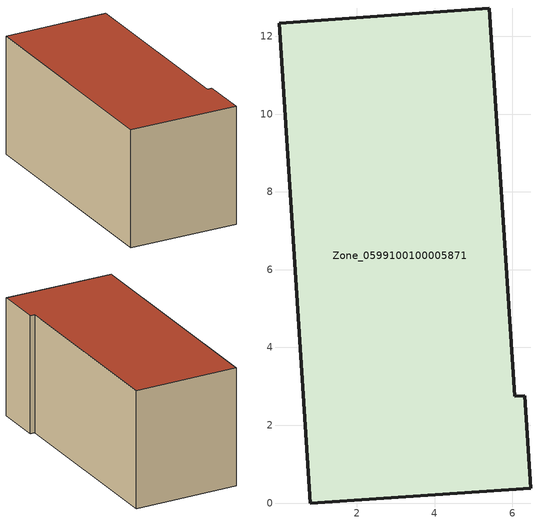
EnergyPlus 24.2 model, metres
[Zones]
Zone_0599100100005871
 floor ground (C_G): 0.01,12.34 5.41,12.73 6.06,2.74 6.31,2.76 6.47,0.38 0.8,0 z0
 wall outside (C_F): 6.47,0.38 6.31,2.76 6.06,2.74 5.41,12.73 0.01,12.34 0.8,0 6.47,0.38 z0:6.13
 roof outside (C_R): 5.41,12.73 0.01,12.34 0.8,0 6.47,0.38 6.31,2.76 6.06,2.74 z6.13
[BUILDING]
Pand.0599100100005871: North Axis=0; Terrain=City; Loads Convergence Tolerance Value=0.04; Temperature Convergence Tolerance Value=0.4; Solar Distribution=FullExterior; Maximum Number of Warmup Days=25; Minimum Number of Warmup Days=1
[Site:Location]
Rotterdam.The.Hague.AP_ZH_NLD Design_Conditions: Latitude=51.96; Longitude=4.45; Time Zone=1; Elevation=-4.5
[SITE:GROUNDTEMPERATURE:BUILDINGSURFACE]
18, 18, 18, 18, 18, 18, 18, 18, 18, 18, 18, 18
[MATERIAL] Thermal Absorptance=0.9; Solar Absorptance=0.7; Visible Absorptance=0.7
Name | Roughness | Thickness | Conductivity | Density | Specific Heat
G.TI.2006-2014 | MediumSmooth | 0.15 | 0.06 | 540 | 1210
F.TI.2006-2014 | Rough | 0.3 | 0.12 | 1920 | 840
R.TI.2006-2014 | MediumRough | 0.2 | 0.08 | 1500 | 1000
[CONSTRUCTION]
C_G: G.TI.2006-2014
C_F: F.TI.2006-2014
C_R: R.TI.2006-2014
[ZONE]
Zone_0599100100005871: Type=1; Multiplier=1; Ceiling Height=Autocalculate; Volume=Autocalculate; Floor Area=autocalculate; Part of Total Floor Area=Yes
[ZONEINFILTRATION:DESIGNFLOWRATE]
Infil_Zone_0599100100005871: Zone or ZoneList or Space or SpaceList=Zone_0599100100005871; Schedule=AlwaysOn; Design Flow Rate Calculation Method=Flow/Area; Flow Rate per Floor Area=0.0015; Constant Term Coefficient=1; Temperature Term Coefficient=0; Velocity Term Coefficient=0; Velocity Squared Term Coefficient=0
[HVACTEMPLATE:ZONE:IDEALLOADSAIRSYSTEM]
Zone_0599100100005871: Maximum Heating Supply Air Temperature=50; Minimum Cooling Supply Air Temperature=13; Maximum Heating Supply Air Humidity Ratio=0.0156; Minimum Cooling Supply Air Humidity Ratio=0.0077; Heating Limit=NoLimit; Cooling Limit=NoLimit; Dehumidification Control Type=ConstantSensibleHeatRatio; Cooling Sensible Heat Ratio=0.7; Dehumidification Setpoint=60; Humidification Control Type=None; Humidification Setpoint=30; Outdoor Air Method=None; Outdoor Air Flow Rate per Person=0.00944; Outdoor Air Flow Rate per Zone Floor Area=0; Outdoor Air Flow Rate per Zone=0; Demand Controlled Ventilation Type=None; Outdoor Air Economizer Type=NoEconomizer; Heat Recovery Type=None; Sensible Heat Recovery Effectiveness=0.7; Latent Heat Recovery Effectiveness=0.65
[ZONECONTROL:THERMOSTAT]
ThermostatControl_Zone_0599100100005871: Zone or ZoneList=Zone_0599100100005871; Control Type Schedule=DualSetpointControlType; Control 1=Thermostat_Zone_0599100100005871; Temperature Difference Between Cutout And Setpoint=0
[THERMOSTATSETPOINT:DUALSETPOINT]
Thermostat_Zone_0599100100005871: Heating Setpoint Temperature Schedule=HeatingSetpoint_Zone_0599100100005871; Cooling Setpoint Temperature Schedule=CoolingSetpoint_Zone_0599100100005871
[SCHEDULE:COMPACT]
HeatingSetpoint_Zone_0599100100005871: Through: 12/31, For: AllDays, Until: 24:00, 21
CoolingSetpoint_Zone_0599100100005871: Through: 12/31, For: AllDays, Until: 24:00, 24
DualSetpointControlType: Through: 12/31, For: AllDays, Until: 24:00, 4
AlwaysOn: Through: 12/31, For: AllDays, Until: 24:00, 1
